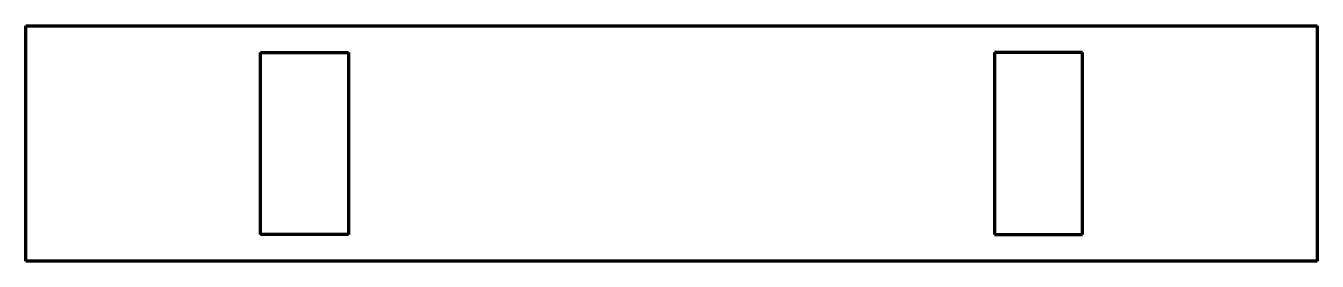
# Model space of a CAD drawing. Header units: millimetres. Extents: x 0 to 220, y 0 to 40.
import ezdxf

# ---------------------------------------------------------------- set-up
doc = ezdxf.new("R2010")
doc.units = ezdxf.units.MM
doc.layers.add('1_plaque', color=7, linetype='Continuous', lineweight=70, true_color=0x000000)

msp = doc.modelspace()

# ---------------------------------------------------------------- linework, layer by layer
at = {"layer": '1_plaque'}
for p, q in [((0, 0), (0, 40)), ((0, 40), (220, 40)), ((220, 40), (220, 0)), ((40, 35.5), (55, 35.5)), ((40, 4.5), (40, 35.5)), ((55, 35.5), (55, 4.5)), ((165, 35.5), (165, 4.5)), ((180, 35.5), (165, 35.5)), ((180, 4.5), (180, 35.5)), ((55, 4.5), (40, 4.5)), ((165, 4.5), (180, 4.5)), ((220, 0), (0, 0))]:
    msp.add_line(p, q, dxfattribs=at)

doc.saveas('drawing.dxf')
